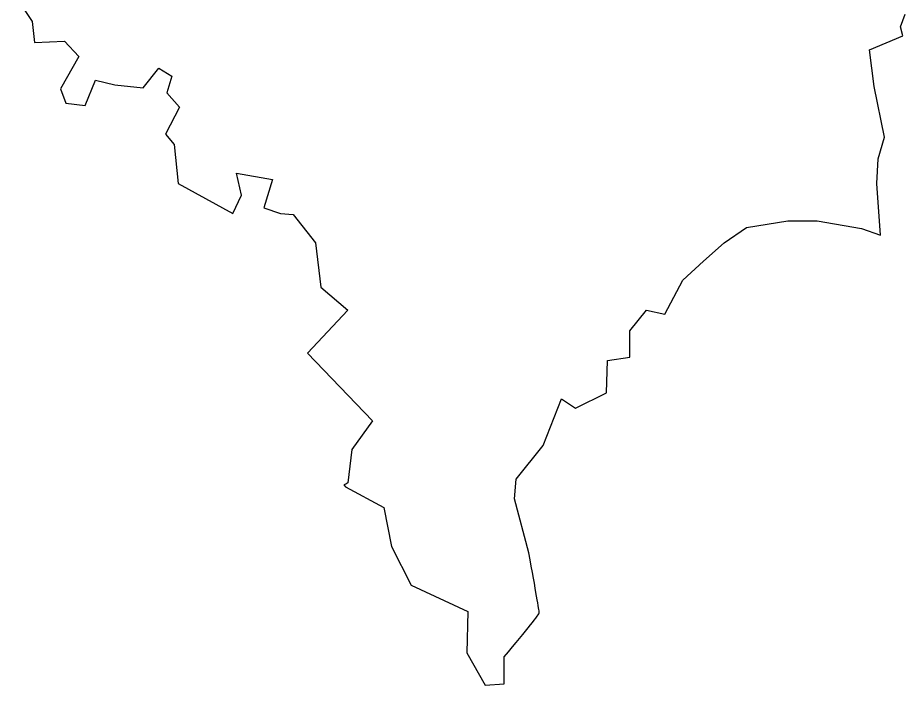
# Model space of a CAD drawing. Header units: millimetres. Extents: x -5390.6 to -5324.9, y 6627.8 to 6715.6.
# Drawn here: x -5383.4 to -5324.9, y 6627.8 to 6671.8 of the extents above; entities that cross this region are included whole.
import ezdxf

# ---------------------------------------------------------------- set-up
doc = ezdxf.new("R2010")
doc.units = ezdxf.units.MM

msp = doc.modelspace()

# ---------------------------------------------------------------- linework, layer by layer
at = {"color": 7, "linetype": 'Continuous', "lineweight": 25}
for p, q in [((-5383.435, 6673.019), (-5382.494, 6671.591)), ((-5325.225, 6671.234), (-5324.901, 6672.078)), ((-5382.494, 6671.591), (-5382.331, 6670.197)), ((-5325.063, 6670.651), (-5325.225, 6671.234)), ((-5327.269, 6669.71), (-5325.063, 6670.651)), ((-5382.331, 6670.197), (-5380.352, 6670.293)), ((-5380.352, 6670.293), (-5379.411, 6669.288)), ((-5326.945, 6667.308), (-5327.269, 6669.71)), ((-5379.411, 6669.288), (-5380.613, 6667.146)), ((-5375.161, 6667.211), (-5374.123, 6668.509)), ((-5374.123, 6668.509), (-5373.279, 6667.99)), ((-5378.991, 6666.044), (-5378.308, 6667.73)), ((-5378.308, 6667.73), (-5377.043, 6667.405)), ((-5373.279, 6667.99), (-5373.603, 6666.887)), ((-5380.613, 6667.146), (-5380.255, 6666.205)), ((-5377.043, 6667.405), (-5375.161, 6667.211)), ((-5326.263, 6663.966), (-5326.945, 6667.308)), ((-5373.603, 6666.887), (-5372.76, 6665.945)), ((-5380.255, 6666.205), (-5378.991, 6666.044)), ((-5372.76, 6665.945), (-5373.701, 6664.162)), ((-5373.701, 6664.162), (-5373.116, 6663.481)), ((-5326.685, 6662.539), (-5326.263, 6663.966)), ((-5373.116, 6663.481), (-5372.858, 6660.916)), ((-5326.783, 6660.916), (-5326.685, 6662.539)), ((-5368.997, 6661.597), (-5366.627, 6661.176)), ((-5368.671, 6660.137), (-5368.997, 6661.597)), ((-5372.858, 6660.916), (-5369.256, 6658.938)), ((-5366.627, 6661.176), (-5367.212, 6659.294)), ((-5326.523, 6657.508), (-5326.783, 6660.916)), ((-5369.256, 6658.938), (-5368.671, 6660.137)), ((-5367.212, 6659.294), (-5366.108, 6658.938)), ((-5366.108, 6658.938), (-5365.264, 6658.872)), ((-5365.264, 6658.872), (-5363.805, 6656.99)), ((-5335.381, 6657.996), (-5332.655, 6658.45)), ((-5332.655, 6658.45), (-5330.709, 6658.45)), ((-5330.709, 6658.45), (-5327.789, 6657.931)), ((-5336.841, 6656.99), (-5335.381, 6657.996)), ((-5327.789, 6657.931), (-5326.523, 6657.508)), ((-5363.805, 6656.99), (-5363.448, 6654.07)), ((-5338.205, 6655.79), (-5336.841, 6656.99)), ((-5339.567, 6654.524), (-5338.205, 6655.79)), ((-5340.767, 6652.286), (-5339.567, 6654.524)), ((-5363.448, 6654.07), (-5361.663, 6652.545)), ((-5361.663, 6652.545), (-5364.323, 6649.723)), ((-5343.071, 6651.183), (-5341.968, 6652.545)), ((-5341.968, 6652.545), (-5340.767, 6652.286)), ((-5343.071, 6649.463), (-5343.071, 6651.183)), ((-5364.323, 6649.723), (-5360.041, 6645.245)), ((-5344.596, 6647.094), (-5344.532, 6649.236)), ((-5344.532, 6649.236), (-5343.071, 6649.463)), ((-5348.783, 6643.622), (-5347.581, 6646.705)), ((-5347.581, 6646.705), (-5346.641, 6646.088)), ((-5346.641, 6646.088), (-5344.596, 6647.094)), ((-5360.041, 6645.245), (-5361.403, 6643.364)), ((-5361.403, 6643.364), (-5361.663, 6641.157)), ((-5350.567, 6641.417), (-5348.783, 6643.622)), ((-5350.663, 6640.12), (-5350.567, 6641.417)), ((-5361.923, 6641.027), (-5361.825, 6640.897)), ((-5361.825, 6640.897), (-5359.295, 6639.534)), ((-5349.723, 6636.549), (-5350.663, 6640.12)), ((-5359.295, 6639.534), (-5358.776, 6636.97)), ((-5358.776, 6636.97), (-5357.477, 6634.409)), ((-5357.477, 6634.409), (-5353.747, 6632.689)), ((-5353.747, 6632.689), (-5353.811, 6629.961)), ((-5353.811, 6629.961), (-5352.611, 6627.82)), ((-5351.346, 6627.919), (-5351.346, 6629.704)), ((-5352.611, 6627.82), (-5351.346, 6627.919))]:
    msp.add_line(p, q, dxfattribs=at)
for points in [[(-5361.663, 6641.157), (-5361.76, 6641.092), (-5361.858, 6641.059), (-5361.923, 6641.027)], [(-5349.041, 6632.623), (-5349.041, 6632.73), (-5349.268, 6634.039), (-5349.723, 6636.549)], [(-5351.346, 6629.704), (-5349.809, 6631.519), (-5349.041, 6632.492), (-5349.041, 6632.623)]]:
    msp.add_open_spline(points, degree=3, dxfattribs=at)

doc.saveas('drawing.dxf')
